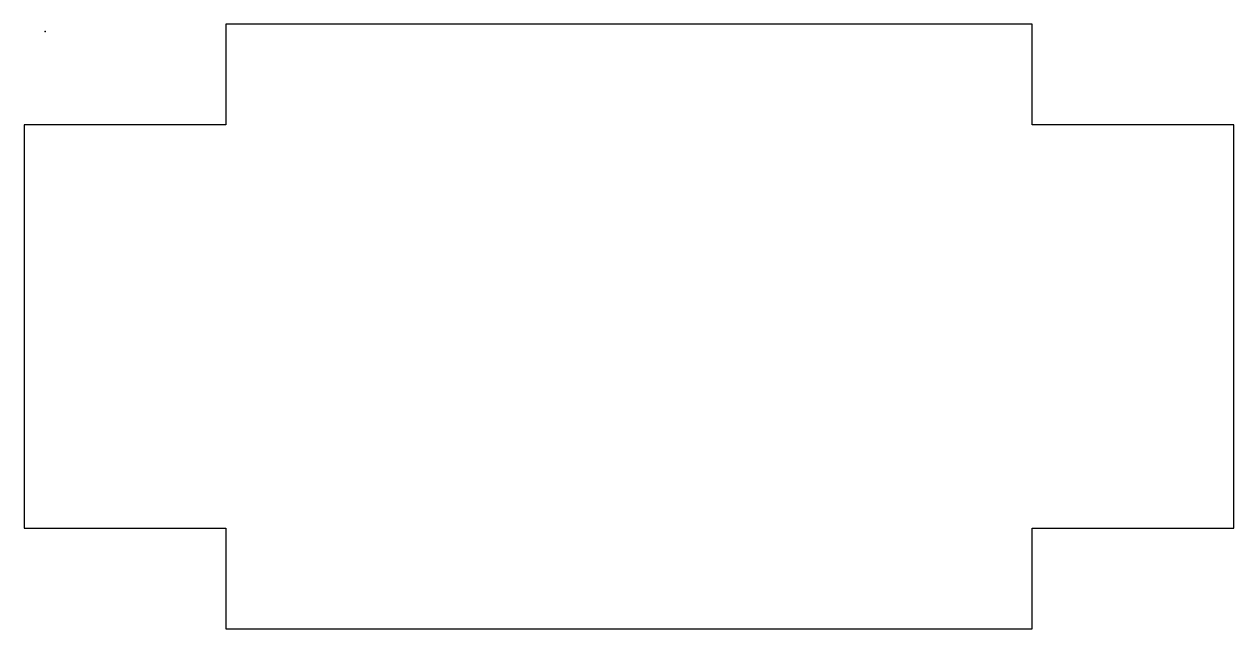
# Model space of a CAD drawing. Extents: x 0 to 120, y 0 to 60.
import ezdxf

# ---------------------------------------------------------------- set-up
doc = ezdxf.new("R2010")
doc.units = 0
doc.layers.get('0').update_dxf_attribs({"color": 250, "linetype": 'CONTINUOUS'})

msp = doc.modelspace()

# ---------------------------------------------------------------- linework, layer by layer
msp.add_lwpolyline([(100, 0), (100, 10), (120, 10), (120, 50), (100, 50), (100, 60), (20, 60), (20, 50), (0, 50), (0, 10), (20, 10), (20, 0)], close=True)
msp.add_point((2.09, 59.28))

doc.saveas('drawing.dxf')
